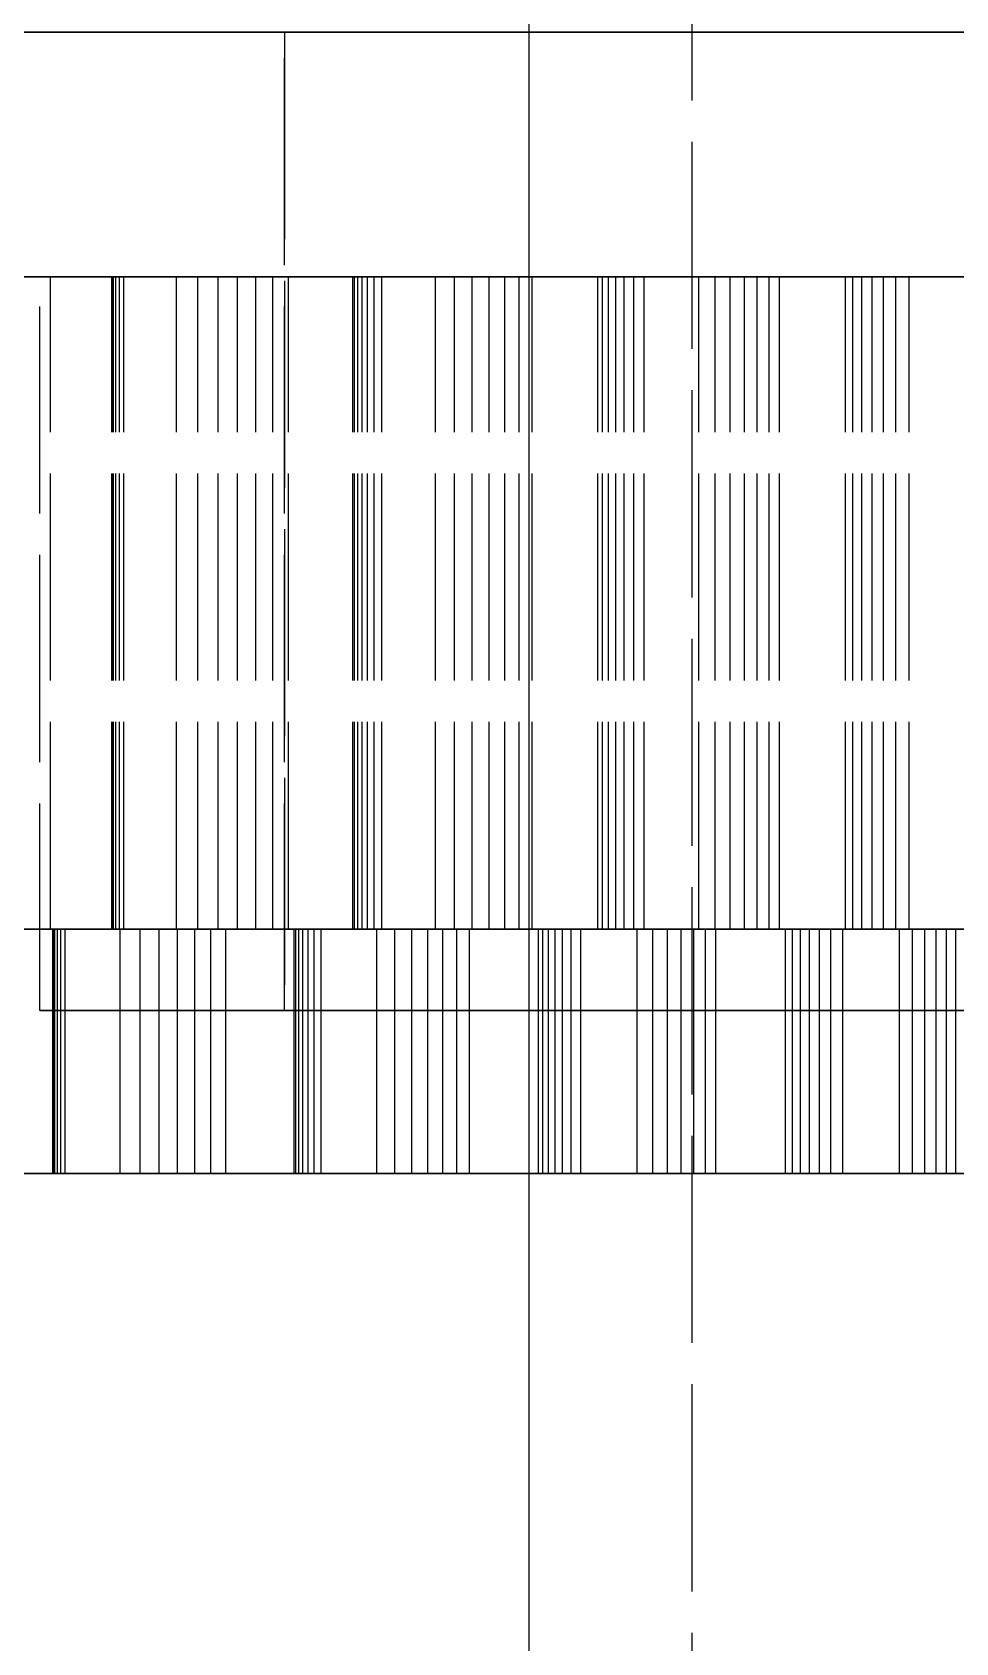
# Model space of a CAD drawing. Header units: millimetres. Extents: x -13 to 234, y -140 to 87.
# Drawn here: x 19.7 to 25.37, y 64.63 to 74.51 of the extents above; entities that cross this region are included whole.
import ezdxf

# ---------------------------------------------------------------- set-up
doc = ezdxf.new("R2010")
doc.units = ezdxf.units.MM
doc.linetypes.add('DASHED', pattern=[1.524, 1.27, -0.254])
doc.layers.add('HIDDEN', color=8, linetype='DASHED')
doc.layers.add('VISIBLE', color=7, linetype='CONTINUOUS')

msp = doc.modelspace()

# ---------------------------------------------------------------- linework, layer by layer
at = {"layer": 'HIDDEN'}
for points in [[(23.75, 23.8), (23.75, 80.51)], [(19.48214, 74.51), (20.08929, 74.51), (20.69643, 74.51), (21.30357, 74.51), (21.91071, 74.51), (22.51786, 74.51), (23.125, 74.51), (23.73214, 74.51), (24.33929, 74.51), (24.94643, 74.51), (25.55357, 74.51), (26.16071, 74.51), (26.76786, 74.51), (27.375, 74.51), (27.98214, 74.51), (28.58929, 74.51), (29.19643, 74.51), (29.80357, 74.51), (30.41071, 74.51), (31.01786, 74.51)], [(25.44048, 74.51), (25.31349, 74.51), (25.18651, 74.51), (25.05952, 74.51), (24.93254, 74.51), (24.80556, 74.51), (24.67857, 74.51), (24.55159, 74.51), (24.4246, 74.51), (24.29762, 74.51), (24.17063, 74.51), (24.04365, 74.51), (23.91667, 74.51), (23.78968, 74.51), (23.6627, 74.51), (23.53571, 74.51), (23.40873, 74.51), (23.28175, 74.51), (23.15476, 74.51), (23.02778, 74.51), (22.90079, 74.51), (22.77381, 74.51), (22.64683, 74.51), (22.51984, 74.51), (22.39286, 74.51), (22.26587, 74.51), (22.13889, 74.51), (22.0119, 74.51), (21.88492, 74.51), (21.75794, 74.51), (21.63095, 74.51), (21.50397, 74.51), (21.37698, 74.51), (21.25, 74.51)], [(21.25, 74.51), (21.37698, 74.51), (21.50397, 74.51), (21.63095, 74.51), (21.75794, 74.51), (21.88492, 74.51), (22.0119, 74.51), (22.13889, 74.51), (22.26587, 74.51), (22.39286, 74.51), (22.51984, 74.51), (22.64683, 74.51), (22.77381, 74.51), (22.90079, 74.51), (23.02778, 74.51), (23.15476, 74.51), (23.28175, 74.51), (23.40873, 74.51), (23.53571, 74.51), (23.6627, 74.51), (23.78968, 74.51), (23.91667, 74.51), (24.04365, 74.51), (24.17063, 74.51), (24.29762, 74.51), (24.4246, 74.51), (24.55159, 74.51), (24.67857, 74.51), (24.80556, 74.51), (24.93254, 74.51), (25.05952, 74.51), (25.18651, 74.51), (25.31349, 74.51), (25.44048, 74.51)], [(25.44048, 74.51), (25.31349, 74.51), (25.18651, 74.51), (25.05952, 74.51), (24.93254, 74.51), (24.80556, 74.51), (24.67857, 74.51), (24.55159, 74.51), (24.4246, 74.51), (24.29762, 74.51), (24.17063, 74.51), (24.04365, 74.51), (23.91667, 74.51), (23.78968, 74.51), (23.6627, 74.51), (23.53571, 74.51), (23.40873, 74.51), (23.28175, 74.51), (23.15476, 74.51), (23.02778, 74.51), (22.90079, 74.51), (22.77381, 74.51), (22.64683, 74.51), (22.51984, 74.51), (22.39286, 74.51), (22.26587, 74.51), (22.13889, 74.51), (22.0119, 74.51), (21.88492, 74.51), (21.75794, 74.51), (21.63095, 74.51), (21.50397, 74.51), (21.37698, 74.51), (21.25, 74.51)], [(21.25, 74.51), (21.37698, 74.51), (21.50397, 74.51), (21.63095, 74.51), (21.75794, 74.51), (21.88492, 74.51), (22.0119, 74.51), (22.13889, 74.51), (22.26587, 74.51), (22.39286, 74.51), (22.51984, 74.51), (22.64683, 74.51), (22.77381, 74.51), (22.90079, 74.51), (23.02778, 74.51), (23.15476, 74.51), (23.28175, 74.51), (23.40873, 74.51), (23.53571, 74.51), (23.6627, 74.51), (23.78968, 74.51), (23.91667, 74.51), (24.04365, 74.51), (24.17063, 74.51), (24.29762, 74.51), (24.4246, 74.51), (24.55159, 74.51), (24.67857, 74.51), (24.80556, 74.51), (24.93254, 74.51), (25.05952, 74.51), (25.18651, 74.51), (25.31349, 74.51), (25.44048, 74.51)], [(21.25, 74.51), (21.25, 68.51)], [(21.25, 68.51), (21.25, 74.51)], [(25.36905, 74.51), (25.28968, 74.51), (25.21032, 74.51), (25.13095, 74.51), (25.05159, 74.51), (24.97222, 74.51), (24.89286, 74.51), (24.81349, 74.51), (24.73413, 74.51), (24.65476, 74.51), (24.5754, 74.51), (24.49603, 74.51), (24.41667, 74.51), (24.3373, 74.51), (24.25794, 74.51), (24.17857, 74.51), (24.09921, 74.51), (24.01984, 74.51), (23.94048, 74.51), (23.86111, 74.51), (23.78175, 74.51), (23.70238, 74.51), (23.62302, 74.51), (23.54365, 74.51), (23.46429, 74.51), (23.38492, 74.51), (23.30556, 74.51), (23.22619, 74.51), (23.14683, 74.51), (23.06746, 74.51), (22.9881, 74.51), (22.90873, 74.51), (22.82937, 74.51), (22.75, 74.51)], [(22.75, 74.51), (22.82937, 74.51), (22.90873, 74.51), (22.9881, 74.51), (23.06746, 74.51), (23.14683, 74.51), (23.22619, 74.51), (23.30556, 74.51), (23.38492, 74.51), (23.46429, 74.51), (23.54365, 74.51), (23.62302, 74.51), (23.70238, 74.51), (23.78175, 74.51), (23.86111, 74.51), (23.94048, 74.51), (24.01984, 74.51), (24.09921, 74.51), (24.17857, 74.51), (24.25794, 74.51), (24.3373, 74.51), (24.41667, 74.51), (24.49603, 74.51), (24.5754, 74.51), (24.65476, 74.51), (24.73413, 74.51), (24.81349, 74.51), (24.89286, 74.51), (24.97222, 74.51), (25.05159, 74.51), (25.13095, 74.51), (25.21032, 74.51), (25.28968, 74.51), (25.36905, 74.51)], [(22.75, 67.51), (22.75, 74.51)], [(22.75, 68.51), (22.75, 74.51)], [(19.48214, 73.01), (20.08929, 73.01), (20.69643, 73.01), (21.30357, 73.01), (21.91071, 73.01), (22.51786, 73.01), (23.125, 73.01), (23.73214, 73.01), (24.33929, 73.01), (24.94643, 73.01), (25.55357, 73.01), (26.16071, 73.01), (26.76786, 73.01), (27.375, 73.01), (27.98214, 73.01), (28.58929, 73.01), (29.19643, 73.01), (29.80357, 73.01), (30.41071, 73.01), (31.01786, 73.01)], [(19.48214, 73.01), (20.08929, 73.01), (20.69643, 73.01), (21.30357, 73.01), (21.91071, 73.01), (22.51786, 73.01), (23.125, 73.01), (23.73214, 73.01), (24.33929, 73.01), (24.94643, 73.01), (25.55357, 73.01), (26.16071, 73.01), (26.76786, 73.01), (27.375, 73.01), (27.98214, 73.01), (28.58929, 73.01), (29.19643, 73.01), (29.80357, 73.01), (30.41071, 73.01), (31.01786, 73.01)], [(19.81497, 73.01), (19.70325, 73.01)], [(19.70325, 73.01), (19.81497, 73.01)], [(25.5119, 73.01), (25.3373, 73.01), (25.1627, 73.01), (24.9881, 73.01), (24.81349, 73.01), (24.63889, 73.01), (24.46429, 73.01), (24.28968, 73.01), (24.11508, 73.01), (23.94048, 73.01), (23.76587, 73.01), (23.59127, 73.01), (23.41667, 73.01), (23.24206, 73.01), (23.06746, 73.01), (22.89286, 73.01), (22.71825, 73.01), (22.54365, 73.01), (22.36905, 73.01), (22.19444, 73.01), (22.01984, 73.01), (21.84524, 73.01), (21.67063, 73.01), (21.49603, 73.01), (21.32143, 73.01), (21.14683, 73.01), (20.97222, 73.01), (20.79762, 73.01), (20.62302, 73.01), (20.44841, 73.01), (20.27381, 73.01), (20.09921, 73.01), (19.9246, 73.01), (19.75, 73.01)], [(19.75, 73.01), (19.9246, 73.01), (20.09921, 73.01), (20.27381, 73.01), (20.44841, 73.01), (20.62302, 73.01), (20.79762, 73.01), (20.97222, 73.01), (21.14683, 73.01), (21.32143, 73.01), (21.49603, 73.01), (21.67063, 73.01), (21.84524, 73.01), (22.01984, 73.01), (22.19444, 73.01), (22.36905, 73.01), (22.54365, 73.01), (22.71825, 73.01), (22.89286, 73.01), (23.06746, 73.01), (23.24206, 73.01), (23.41667, 73.01), (23.59127, 73.01), (23.76587, 73.01), (23.94048, 73.01), (24.11508, 73.01), (24.28968, 73.01), (24.46429, 73.01), (24.63889, 73.01), (24.81349, 73.01), (24.9881, 73.01), (25.1627, 73.01), (25.3373, 73.01), (25.5119, 73.01)], [(19.75, 68.51), (19.75, 73.01)], [(20.1987, 73.01), (19.81497, 73.01)], [(19.81497, 73.01), (20.1987, 73.01)], [(19.81497, 69.01), (19.81497, 73.01)], [(19.81497, 69.01), (19.81497, 73.01)], [(20.1927, 73.01), (20.19173, 73.01)], [(20.19173, 73.01), (20.1987, 73.01)], [(20.1987, 73.01), (20.19173, 73.01)], [(20.19173, 73.01), (20.1927, 73.01)], [(20.19173, 69.01), (20.19173, 73.01)], [(20.19173, 69.01), (20.19173, 73.01)], [(20.20095, 73.01), (20.1927, 73.01)], [(20.1927, 73.01), (20.20095, 73.01)], [(20.1927, 69.01), (20.1927, 73.01)], [(20.1927, 69.01), (20.1927, 73.01)], [(20.1987, 69.01), (20.1987, 73.01)], [(20.1987, 69.01), (20.1987, 73.01)], [(20.21602, 73.01), (20.20095, 73.01)], [(20.20095, 73.01), (20.21602, 73.01)], [(20.20095, 69.01), (20.20095, 73.01)], [(20.20095, 69.01), (20.20095, 73.01)], [(20.23756, 73.01), (20.21602, 73.01)], [(20.21602, 73.01), (20.23756, 73.01)], [(20.21602, 69.01), (20.21602, 73.01)], [(20.21602, 69.01), (20.21602, 73.01)], [(20.26533, 73.01), (20.23756, 73.01)], [(20.23756, 73.01), (20.26533, 73.01)], [(20.23756, 69.01), (20.23756, 73.01)], [(20.23756, 69.01), (20.23756, 73.01)], [(20.58849, 73.01), (20.26533, 73.01)], [(20.26533, 73.01), (20.58849, 73.01)], [(20.26533, 69.01), (20.26533, 73.01)], [(20.26533, 69.01), (20.26533, 73.01)], [(20.71942, 73.01), (20.58849, 73.01)], [(20.58849, 73.01), (20.71942, 73.01)], [(20.58849, 69.01), (20.58849, 73.01)], [(20.58849, 69.01), (20.58849, 73.01)], [(20.8443, 73.01), (20.71942, 73.01)], [(20.71942, 73.01), (20.8443, 73.01)], [(20.71942, 69.01), (20.71942, 73.01)], [(20.71942, 69.01), (20.71942, 73.01)], [(20.96282, 73.01), (20.8443, 73.01)], [(20.8443, 73.01), (20.96282, 73.01)], [(20.8443, 69.01), (20.8443, 73.01)], [(20.8443, 69.01), (20.8443, 73.01)], [(21.07459, 73.01), (20.96282, 73.01)], [(20.96282, 73.01), (21.07459, 73.01)], [(20.96282, 69.01), (20.96282, 73.01)], [(20.96282, 69.01), (20.96282, 73.01)], [(21.17909, 73.01), (21.07459, 73.01)], [(21.07459, 73.01), (21.17909, 73.01)], [(21.07459, 69.01), (21.07459, 73.01)], [(21.07459, 69.01), (21.07459, 73.01)], [(21.27562, 73.01), (21.17909, 73.01)], [(21.17909, 73.01), (21.27562, 73.01)], [(21.17909, 69.01), (21.17909, 73.01)], [(21.17909, 69.01), (21.17909, 73.01)], [(21.66958, 73.01), (21.27562, 73.01)], [(21.27562, 73.01), (21.66958, 73.01)], [(21.27562, 69.01), (21.27562, 73.01)], [(21.27562, 69.01), (21.27562, 73.01)], [(21.68059, 73.01), (21.66958, 73.01)], [(21.66958, 73.01), (21.68059, 73.01)], [(21.66958, 69.01), (21.66958, 73.01)], [(21.66958, 69.01), (21.66958, 73.01)], [(21.69973, 73.01), (21.68059, 73.01)], [(21.68059, 73.01), (21.69973, 73.01)], [(21.68059, 69.01), (21.68059, 73.01)], [(21.68059, 69.01), (21.68059, 73.01)], [(21.72631, 73.01), (21.69973, 73.01)], [(21.69973, 73.01), (21.72631, 73.01)], [(21.69973, 69.01), (21.69973, 73.01)], [(21.69973, 69.01), (21.69973, 73.01)], [(21.75984, 73.01), (21.72631, 73.01)], [(21.72631, 73.01), (21.75984, 73.01)], [(21.72631, 69.01), (21.72631, 73.01)], [(21.72631, 69.01), (21.72631, 73.01)], [(21.79997, 73.01), (21.75984, 73.01)], [(21.75984, 73.01), (21.79997, 73.01)], [(21.75984, 69.01), (21.75984, 73.01)], [(21.75984, 69.01), (21.75984, 73.01)], [(21.84643, 73.01), (21.79997, 73.01)], [(21.79997, 73.01), (21.84643, 73.01)], [(21.79997, 69.01), (21.79997, 73.01)], [(21.79997, 69.01), (21.79997, 73.01)], [(22.17669, 73.01), (21.84643, 73.01)], [(21.84643, 73.01), (22.17669, 73.01)], [(21.84643, 69.01), (21.84643, 73.01)], [(21.84643, 69.01), (21.84643, 73.01)], [(22.29243, 73.01), (22.17669, 73.01)], [(22.17669, 73.01), (22.29243, 73.01)], [(22.17669, 69.01), (22.17669, 73.01)], [(22.17669, 69.01), (22.17669, 73.01)], [(22.40194, 73.01), (22.29243, 73.01)], [(22.29243, 73.01), (22.40194, 73.01)], [(22.29243, 69.01), (22.29243, 73.01)], [(22.29243, 69.01), (22.29243, 73.01)], [(22.50493, 73.01), (22.40194, 73.01)], [(22.40194, 73.01), (22.50493, 73.01)], [(22.40194, 69.01), (22.40194, 73.01)], [(22.40194, 69.01), (22.40194, 73.01)], [(22.60101, 73.01), (22.50493, 73.01)], [(22.50493, 73.01), (22.60101, 73.01)], [(22.50493, 69.01), (22.50493, 73.01)], [(22.50493, 69.01), (22.50493, 73.01)], [(22.68967, 73.01), (22.60101, 73.01)], [(22.60101, 73.01), (22.68967, 73.01)], [(22.60101, 69.01), (22.60101, 73.01)], [(22.60101, 69.01), (22.60101, 73.01)], [(22.77018, 73.01), (22.68967, 73.01)], [(22.68967, 73.01), (22.77018, 73.01)], [(22.68967, 69.01), (22.68967, 73.01)], [(22.68967, 69.01), (22.68967, 73.01)], [(23.17101, 73.01), (22.77018, 73.01)], [(22.77018, 73.01), (23.17101, 73.01)], [(22.77018, 69.01), (22.77018, 73.01)], [(22.77018, 69.01), (22.77018, 73.01)], [(23.19991, 73.01), (23.17101, 73.01)], [(23.17101, 73.01), (23.19991, 73.01)], [(23.17101, 69.01), (23.17101, 73.01)], [(23.17101, 69.01), (23.17101, 73.01)], [(23.23706, 73.01), (23.19991, 73.01)], [(23.19991, 73.01), (23.23706, 73.01)], [(23.19991, 69.01), (23.19991, 73.01)], [(23.19991, 69.01), (23.19991, 73.01)], [(23.28173, 73.01), (23.23706, 73.01)], [(23.23706, 73.01), (23.28173, 73.01)], [(23.23706, 69.01), (23.23706, 73.01)], [(23.23706, 69.01), (23.23706, 73.01)], [(23.33344, 73.01), (23.28173, 73.01)], [(23.28173, 73.01), (23.33344, 73.01)], [(23.28173, 69.01), (23.28173, 73.01)], [(23.28173, 69.01), (23.28173, 73.01)], [(23.39181, 73.01), (23.33344, 73.01)], [(23.33344, 73.01), (23.39181, 73.01)], [(23.33344, 69.01), (23.33344, 73.01)], [(23.33344, 69.01), (23.33344, 73.01)], [(23.45657, 73.01), (23.39181, 73.01)], [(23.39181, 73.01), (23.45657, 73.01)], [(23.39181, 69.01), (23.39181, 73.01)], [(23.39181, 69.01), (23.39181, 73.01)], [(23.79112, 73.01), (23.45657, 73.01)], [(23.45657, 73.01), (23.79112, 73.01)], [(23.45657, 69.01), (23.45657, 73.01)], [(23.45657, 69.01), (23.45657, 73.01)], [(23.89066, 73.01), (23.79112, 73.01)], [(23.79112, 73.01), (23.89066, 73.01)], [(23.79112, 69.01), (23.79112, 73.01)], [(23.79112, 69.01), (23.79112, 73.01)], [(23.98387, 73.01), (23.89066, 73.01)], [(23.89066, 73.01), (23.98387, 73.01)], [(23.89066, 69.01), (23.89066, 73.01)], [(23.89066, 69.01), (23.89066, 73.01)], [(24.07046, 73.01), (23.98387, 73.01)], [(23.98387, 73.01), (24.07046, 73.01)], [(23.98387, 69.01), (23.98387, 73.01)], [(23.98387, 69.01), (23.98387, 73.01)], [(24.15004, 73.01), (24.07046, 73.01)], [(24.07046, 73.01), (24.15004, 73.01)], [(24.07046, 69.01), (24.07046, 73.01)], [(24.07046, 69.01), (24.07046, 73.01)], [(24.22209, 73.01), (24.15004, 73.01)], [(24.15004, 73.01), (24.22209, 73.01)], [(24.15004, 69.01), (24.15004, 73.01)], [(24.15004, 69.01), (24.15004, 73.01)], [(24.28589, 73.01), (24.22209, 73.01)], [(24.22209, 73.01), (24.28589, 73.01)], [(24.22209, 69.01), (24.22209, 73.01)], [(24.22209, 69.01), (24.22209, 73.01)], [(24.69017, 73.01), (24.28589, 73.01)], [(24.28589, 73.01), (24.69017, 73.01)], [(24.28589, 69.01), (24.28589, 73.01)], [(24.28589, 69.01), (24.28589, 73.01)], [(24.73672, 73.01), (24.69017, 73.01)], [(24.69017, 73.01), (24.73672, 73.01)], [(24.69017, 69.01), (24.69017, 73.01)], [(24.69017, 69.01), (24.69017, 73.01)], [(24.79155, 73.01), (24.73672, 73.01)], [(24.73672, 73.01), (24.79155, 73.01)], [(24.73672, 69.01), (24.73672, 73.01)], [(24.73672, 69.01), (24.73672, 73.01)], [(24.85395, 73.01), (24.79155, 73.01)], [(24.79155, 73.01), (24.85395, 73.01)], [(24.79155, 69.01), (24.79155, 73.01)], [(24.79155, 69.01), (24.79155, 73.01)], [(24.92339, 73.01), (24.85395, 73.01)], [(24.85395, 73.01), (24.92339, 73.01)], [(24.85395, 69.01), (24.85395, 73.01)], [(24.85395, 69.01), (24.85395, 73.01)], [(24.99951, 73.01), (24.92339, 73.01)], [(24.92339, 73.01), (24.99951, 73.01)], [(24.92339, 69.01), (24.92339, 73.01)], [(24.92339, 69.01), (24.92339, 73.01)], [(25.08201, 73.01), (24.99951, 73.01)], [(24.99951, 73.01), (25.08201, 73.01)], [(24.99951, 69.01), (24.99951, 73.01)], [(24.99951, 69.01), (24.99951, 73.01)], [(25.41799, 73.01), (25.08201, 73.01)], [(25.08201, 73.01), (25.41799, 73.01)], [(25.08201, 69.01), (25.08201, 73.01)], [(25.08201, 69.01), (25.08201, 73.01)], [(31.125, 69.01), (30.56548, 69.01), (30.00595, 69.01), (29.44643, 69.01), (28.8869, 69.01), (28.32738, 69.01), (27.76786, 69.01), (27.20833, 69.01), (26.64881, 69.01), (26.08929, 69.01), (25.52976, 69.01), (24.97024, 69.01), (24.41071, 69.01), (23.85119, 69.01), (23.29167, 69.01), (22.73214, 69.01), (22.17262, 69.01), (21.6131, 69.01), (21.05357, 69.01), (20.49405, 69.01), (19.93452, 69.01), (19.375, 69.01)], [(19.375, 69.01), (19.93452, 69.01), (20.49405, 69.01), (21.05357, 69.01), (21.6131, 69.01), (22.17262, 69.01), (22.73214, 69.01), (23.29167, 69.01), (23.85119, 69.01), (24.41071, 69.01), (24.97024, 69.01), (25.52976, 69.01), (26.08929, 69.01), (26.64881, 69.01), (27.20833, 69.01), (27.76786, 69.01), (28.32738, 69.01), (28.8869, 69.01), (29.44643, 69.01), (30.00595, 69.01), (30.56548, 69.01), (31.125, 69.01)], [(19.42573, 69.01), (19.8352, 69.01)], [(19.8352, 69.01), (19.42573, 69.01)], [(19.48214, 69.01), (20.08929, 69.01), (20.69643, 69.01), (21.30357, 69.01), (21.91071, 69.01), (22.51786, 69.01), (23.125, 69.01), (23.73214, 69.01), (24.33929, 69.01), (24.94643, 69.01), (25.55357, 69.01), (26.16071, 69.01), (26.76786, 69.01), (27.375, 69.01), (27.98214, 69.01), (28.58929, 69.01), (29.19643, 69.01), (29.80357, 69.01), (30.41071, 69.01), (31.01786, 69.01)], [(19.81497, 69.01), (19.70325, 69.01)], [(19.70325, 69.01), (19.81497, 69.01)], [(20.1987, 69.01), (19.81497, 69.01)], [(19.81497, 69.01), (20.1987, 69.01)], [(20.89145, 69.01), (20.87462, 69.01), (20.85778, 69.01), (20.84094, 69.01), (20.8241, 69.01), (20.80727, 69.01), (20.79043, 69.01), (20.77359, 69.01), (20.75675, 69.01), (20.73992, 69.01), (20.72308, 69.01), (20.70624, 69.01), (20.68941, 69.01), (20.67257, 69.01), (20.65573, 69.01), (20.63889, 69.01), (20.62206, 69.01), (20.60522, 69.01), (20.58838, 69.01), (20.57154, 69.01), (20.55471, 69.01), (20.53787, 69.01), (20.52103, 69.01), (20.50419, 69.01), (20.48736, 69.01), (20.47052, 69.01), (20.45368, 69.01), (20.43684, 69.01), (20.42001, 69.01), (20.40317, 69.01), (20.38633, 69.01), (20.3695, 69.01), (20.35266, 69.01), (20.33582, 69.01), (20.31898, 69.01), (20.30215, 69.01), (20.28531, 69.01), (20.26847, 69.01), (20.25163, 69.01), (20.2348, 69.01), (20.21796, 69.01), (20.20112, 69.01), (20.18428, 69.01), (20.16745, 69.01), (20.15061, 69.01), (20.13377, 69.01), (20.11693, 69.01), (20.1001, 69.01), (20.08326, 69.01), (20.06642, 69.01), (20.04959, 69.01), (20.03275, 69.01), (20.01591, 69.01), (19.99907, 69.01), (19.98224, 69.01), (19.9654, 69.01), (19.94856, 69.01), (19.93172, 69.01), (19.91489, 69.01), (19.89805, 69.01), (19.88121, 69.01), (19.86437, 69.01), (19.84754, 69.01), (19.8307, 69.01)], [(19.8307, 69.01), (19.83334, 69.01)], [(19.8352, 69.01), (19.8307, 69.01)], [(19.8307, 69.01), (19.8352, 69.01)], [(19.8307, 67.51), (19.8307, 69.01)], [(19.83334, 69.01), (19.84254, 69.01)], [(19.83334, 67.51), (19.83334, 69.01)], [(19.8352, 67.51), (19.8352, 69.01)], [(19.8352, 67.51), (19.8352, 69.01)], [(19.84254, 69.01), (19.85787, 69.01)], [(19.84254, 67.51), (19.84254, 69.01)], [(19.85787, 69.01), (19.87902, 69.01)], [(19.85787, 67.51), (19.85787, 69.01)], [(19.87902, 69.01), (19.90576, 69.01)], [(19.87902, 67.51), (19.87902, 69.01)], [(19.90576, 69.01), (20.24215, 69.01)], [(19.90576, 67.51), (19.90576, 69.01)], [(20.1927, 69.01), (20.19173, 69.01)], [(20.19173, 69.01), (20.1987, 69.01)], [(20.1987, 69.01), (20.19173, 69.01)], [(20.19173, 69.01), (20.1927, 69.01)], [(20.20095, 69.01), (20.1927, 69.01)], [(20.1927, 69.01), (20.20095, 69.01)], [(20.21602, 69.01), (20.20095, 69.01)], [(20.20095, 69.01), (20.21602, 69.01)], [(20.23756, 69.01), (20.21602, 69.01)], [(20.21602, 69.01), (20.23756, 69.01)], [(20.26533, 69.01), (20.23756, 69.01)], [(20.23756, 69.01), (20.26533, 69.01)], [(20.24215, 69.01), (20.36516, 69.01)], [(20.24215, 67.51), (20.24215, 69.01)], [(20.58849, 69.01), (20.26533, 69.01)], [(20.26533, 69.01), (20.58849, 69.01)], [(20.36516, 69.01), (20.48271, 69.01)], [(20.36516, 67.51), (20.36516, 69.01)], [(20.48271, 69.01), (20.59452, 69.01)], [(20.48271, 67.51), (20.48271, 69.01)], [(20.71942, 69.01), (20.58849, 69.01)], [(20.58849, 69.01), (20.71942, 69.01)], [(20.59452, 69.01), (20.70025, 69.01)], [(20.59452, 67.51), (20.59452, 69.01)], [(20.70025, 69.01), (20.79943, 69.01)], [(20.70025, 67.51), (20.70025, 69.01)], [(20.8443, 69.01), (20.71942, 69.01)], [(20.71942, 69.01), (20.8443, 69.01)], [(20.79943, 69.01), (20.89145, 69.01)], [(20.79943, 67.51), (20.79943, 69.01)], [(20.96282, 69.01), (20.8443, 69.01)], [(20.8443, 69.01), (20.96282, 69.01)], [(20.89145, 69.01), (21.30963, 69.01)], [(21.30963, 69.01), (20.89145, 69.01)], [(20.89145, 67.51), (20.89145, 69.01)], [(21.07459, 69.01), (20.96282, 69.01)], [(20.96282, 69.01), (21.07459, 69.01)], [(21.17909, 69.01), (21.07459, 69.01)], [(21.07459, 69.01), (21.17909, 69.01)], [(21.27562, 69.01), (21.17909, 69.01)], [(21.17909, 69.01), (21.27562, 69.01)], [(21.66958, 69.01), (21.27562, 69.01)], [(21.27562, 69.01), (21.66958, 69.01)], [(22.38473, 69.01), (22.36767, 69.01), (22.3506, 69.01), (22.33354, 69.01), (22.31647, 69.01), (22.29941, 69.01), (22.28234, 69.01), (22.26528, 69.01), (22.24821, 69.01), (22.23114, 69.01), (22.21408, 69.01), (22.19701, 69.01), (22.17995, 69.01), (22.16288, 69.01), (22.14582, 69.01), (22.12875, 69.01), (22.11169, 69.01), (22.09462, 69.01), (22.07756, 69.01), (22.06049, 69.01), (22.04343, 69.01), (22.02636, 69.01), (22.0093, 69.01), (21.99223, 69.01), (21.97517, 69.01), (21.9581, 69.01), (21.94104, 69.01), (21.92397, 69.01), (21.90691, 69.01), (21.88984, 69.01), (21.87278, 69.01), (21.85571, 69.01), (21.83865, 69.01), (21.82158, 69.01), (21.80452, 69.01), (21.78745, 69.01), (21.77039, 69.01), (21.75332, 69.01), (21.73626, 69.01), (21.71919, 69.01), (21.70213, 69.01), (21.68506, 69.01), (21.668, 69.01), (21.65093, 69.01), (21.63386, 69.01), (21.6168, 69.01), (21.59973, 69.01), (21.58267, 69.01), (21.5656, 69.01), (21.54854, 69.01), (21.53147, 69.01), (21.51441, 69.01), (21.49734, 69.01), (21.48028, 69.01), (21.46321, 69.01), (21.44615, 69.01), (21.42908, 69.01), (21.41202, 69.01), (21.39495, 69.01), (21.37789, 69.01), (21.36082, 69.01), (21.34376, 69.01), (21.32669, 69.01), (21.30963, 69.01)], [(21.30963, 69.01), (21.32056, 69.01)], [(21.30963, 67.51), (21.30963, 69.01)], [(21.32056, 69.01), (21.33877, 69.01)], [(21.32056, 67.51), (21.32056, 69.01)], [(21.33877, 69.01), (21.36365, 69.01)], [(21.33877, 67.51), (21.33877, 69.01)], [(21.36365, 69.01), (21.39476, 69.01)], [(21.36365, 67.51), (21.36365, 69.01)], [(21.39476, 69.01), (21.43179, 69.01)], [(21.39476, 67.51), (21.39476, 69.01)], [(21.43179, 69.01), (21.47448, 69.01)], [(21.43179, 67.51), (21.43179, 69.01)], [(21.47448, 69.01), (21.81687, 69.01)], [(21.47448, 67.51), (21.47448, 69.01)], [(21.68059, 69.01), (21.66958, 69.01)], [(21.66958, 69.01), (21.68059, 69.01)], [(21.69973, 69.01), (21.68059, 69.01)], [(21.68059, 69.01), (21.69973, 69.01)], [(21.72631, 69.01), (21.69973, 69.01)], [(21.69973, 69.01), (21.72631, 69.01)], [(21.75984, 69.01), (21.72631, 69.01)], [(21.72631, 69.01), (21.75984, 69.01)], [(21.79997, 69.01), (21.75984, 69.01)], [(21.75984, 69.01), (21.79997, 69.01)], [(21.84643, 69.01), (21.79997, 69.01)], [(21.79997, 69.01), (21.84643, 69.01)], [(21.81687, 69.01), (21.9266, 69.01)], [(21.81687, 67.51), (21.81687, 69.01)], [(22.17669, 69.01), (21.84643, 69.01)], [(21.84643, 69.01), (22.17669, 69.01)], [(21.9266, 69.01), (22.03076, 69.01)], [(21.9266, 67.51), (21.9266, 69.01)], [(22.03076, 69.01), (22.12905, 69.01)], [(22.03076, 67.51), (22.03076, 69.01)], [(22.12905, 69.01), (22.22115, 69.01)], [(22.12905, 67.51), (22.12905, 69.01)], [(22.29243, 69.01), (22.17669, 69.01)], [(22.17669, 69.01), (22.29243, 69.01)], [(22.22115, 69.01), (22.30658, 69.01)], [(22.22115, 67.51), (22.22115, 69.01)], [(22.40194, 69.01), (22.29243, 69.01)], [(22.29243, 69.01), (22.40194, 69.01)], [(22.30658, 69.01), (22.38473, 69.01)], [(22.30658, 67.51), (22.30658, 69.01)], [(22.38473, 69.01), (22.80897, 69.01)], [(22.80897, 69.01), (22.38473, 69.01)], [(22.38473, 67.51), (22.38473, 69.01)], [(22.50493, 69.01), (22.40194, 69.01)], [(22.40194, 69.01), (22.50493, 69.01)], [(22.60101, 69.01), (22.50493, 69.01)], [(22.50493, 69.01), (22.60101, 69.01)], [(22.68967, 69.01), (22.60101, 69.01)], [(22.60101, 69.01), (22.68967, 69.01)], [(22.77018, 69.01), (22.68967, 69.01)], [(22.68967, 69.01), (22.77018, 69.01)], [(23.17101, 69.01), (22.77018, 69.01)], [(22.77018, 69.01), (23.17101, 69.01)], [(23.89612, 69.01), (23.87887, 69.01), (23.86161, 69.01), (23.84435, 69.01), (23.8271, 69.01), (23.80984, 69.01), (23.79259, 69.01), (23.77533, 69.01), (23.75807, 69.01), (23.74082, 69.01), (23.72356, 69.01), (23.7063, 69.01), (23.68905, 69.01), (23.67179, 69.01), (23.65453, 69.01), (23.63728, 69.01), (23.62002, 69.01), (23.60276, 69.01), (23.58551, 69.01), (23.56825, 69.01), (23.55099, 69.01), (23.53374, 69.01), (23.51648, 69.01), (23.49923, 69.01), (23.48197, 69.01), (23.46471, 69.01), (23.44746, 69.01), (23.4302, 69.01), (23.41294, 69.01), (23.39569, 69.01), (23.37843, 69.01), (23.36117, 69.01), (23.34392, 69.01), (23.32666, 69.01), (23.3094, 69.01), (23.29215, 69.01), (23.27489, 69.01), (23.25764, 69.01), (23.24038, 69.01), (23.22312, 69.01), (23.20587, 69.01), (23.18861, 69.01), (23.17135, 69.01), (23.1541, 69.01), (23.13684, 69.01), (23.11958, 69.01), (23.10233, 69.01), (23.08507, 69.01), (23.06781, 69.01), (23.05056, 69.01), (23.0333, 69.01), (23.01604, 69.01), (22.99879, 69.01), (22.98153, 69.01), (22.96428, 69.01), (22.94702, 69.01), (22.92976, 69.01), (22.91251, 69.01), (22.89525, 69.01), (22.87799, 69.01), (22.86074, 69.01), (22.84348, 69.01), (22.82622, 69.01), (22.80897, 69.01)], [(22.80897, 69.01), (22.83527, 69.01)], [(22.80897, 67.51), (22.80897, 69.01)], [(22.83527, 69.01), (22.86893, 69.01)], [(22.83527, 67.51), (22.83527, 69.01)], [(22.86893, 69.01), (22.90933, 69.01)], [(22.86893, 67.51), (22.86893, 69.01)], [(22.90933, 69.01), (22.95603, 69.01)], [(22.90933, 67.51), (22.90933, 69.01)], [(22.95603, 69.01), (23.0087, 69.01)], [(22.95603, 67.51), (22.95603, 69.01)], [(23.0087, 69.01), (23.06707, 69.01)], [(23.0087, 67.51), (23.0087, 69.01)], [(23.06707, 69.01), (23.4133, 69.01)], [(23.06707, 67.51), (23.06707, 69.01)], [(23.19991, 69.01), (23.17101, 69.01)], [(23.17101, 69.01), (23.19991, 69.01)], [(23.23706, 69.01), (23.19991, 69.01)], [(23.19991, 69.01), (23.23706, 69.01)], [(23.28173, 69.01), (23.23706, 69.01)], [(23.23706, 69.01), (23.28173, 69.01)], [(23.33344, 69.01), (23.28173, 69.01)], [(23.28173, 69.01), (23.33344, 69.01)], [(23.39181, 69.01), (23.33344, 69.01)], [(23.33344, 69.01), (23.39181, 69.01)], [(23.45657, 69.01), (23.39181, 69.01)], [(23.39181, 69.01), (23.45657, 69.01)], [(23.4133, 69.01), (23.50906, 69.01)], [(23.4133, 67.51), (23.4133, 69.01)], [(23.79112, 69.01), (23.45657, 69.01)], [(23.45657, 69.01), (23.79112, 69.01)], [(23.50906, 69.01), (23.59915, 69.01)], [(23.50906, 67.51), (23.50906, 69.01)], [(23.59915, 69.01), (23.68331, 69.01)], [(23.59915, 67.51), (23.59915, 69.01)], [(23.68331, 69.01), (23.7612, 69.01)], [(23.68331, 67.51), (23.68331, 69.01)], [(23.7612, 69.01), (23.83234, 69.01)], [(23.7612, 67.51), (23.7612, 69.01)], [(23.89066, 69.01), (23.79112, 69.01)], [(23.79112, 69.01), (23.89066, 69.01)], [(23.83234, 69.01), (23.89612, 69.01)], [(23.83234, 67.51), (23.83234, 69.01)], [(23.98387, 69.01), (23.89066, 69.01)], [(23.89066, 69.01), (23.98387, 69.01)], [(23.89612, 69.01), (24.32374, 69.01)], [(24.32374, 69.01), (23.89612, 69.01)], [(23.89612, 67.51), (23.89612, 69.01)], [(24.07046, 69.01), (23.98387, 69.01)], [(23.98387, 69.01), (24.07046, 69.01)], [(24.15004, 69.01), (24.07046, 69.01)], [(24.07046, 69.01), (24.15004, 69.01)], [(24.22209, 69.01), (24.15004, 69.01)], [(24.15004, 69.01), (24.22209, 69.01)], [(24.28589, 69.01), (24.22209, 69.01)], [(24.22209, 69.01), (24.28589, 69.01)], [(24.69017, 69.01), (24.28589, 69.01)], [(24.28589, 69.01), (24.69017, 69.01)], [(25.3814, 69.01), (25.36406, 69.01), (25.34672, 69.01), (25.32938, 69.01), (25.31204, 69.01), (25.29471, 69.01), (25.27737, 69.01), (25.26003, 69.01), (25.24269, 69.01), (25.22535, 69.01), (25.20801, 69.01), (25.19067, 69.01), (25.17333, 69.01), (25.156, 69.01), (25.13866, 69.01), (25.12132, 69.01), (25.10398, 69.01), (25.08664, 69.01), (25.0693, 69.01), (25.05196, 69.01), (25.03463, 69.01), (25.01729, 69.01), (24.99995, 69.01), (24.98261, 69.01), (24.96527, 69.01), (24.94793, 69.01), (24.93059, 69.01), (24.91325, 69.01), (24.89592, 69.01), (24.87858, 69.01), (24.86124, 69.01), (24.8439, 69.01), (24.82656, 69.01), (24.80922, 69.01), (24.79188, 69.01), (24.77455, 69.01), (24.75721, 69.01), (24.73987, 69.01), (24.72253, 69.01), (24.70519, 69.01), (24.68785, 69.01), (24.67051, 69.01), (24.65318, 69.01), (24.63584, 69.01), (24.6185, 69.01), (24.60116, 69.01), (24.58382, 69.01), (24.56648, 69.01), (24.54914, 69.01), (24.5318, 69.01), (24.51447, 69.01), (24.49713, 69.01), (24.47979, 69.01), (24.46245, 69.01), (24.44511, 69.01), (24.42777, 69.01), (24.41043, 69.01), (24.3931, 69.01), (24.37576, 69.01), (24.35842, 69.01), (24.34108, 69.01), (24.32374, 69.01)], [(24.32374, 69.01), (24.36524, 69.01)], [(24.32374, 67.51), (24.32374, 69.01)], [(24.36524, 69.01), (24.41414, 69.01)], [(24.36524, 67.51), (24.36524, 69.01)], [(24.41414, 69.01), (24.46981, 69.01)], [(24.41414, 67.51), (24.41414, 69.01)], [(24.46981, 69.01), (24.5318, 69.01)], [(24.46981, 67.51), (24.46981, 69.01)], [(24.5318, 69.01), (24.59977, 69.01)], [(24.5318, 67.51), (24.5318, 69.01)], [(24.59977, 69.01), (24.67346, 69.01)], [(24.59977, 67.51), (24.59977, 69.01)], [(24.67346, 69.01), (25.02134, 69.01)], [(24.67346, 67.51), (24.67346, 69.01)], [(24.73672, 69.01), (24.69017, 69.01)], [(24.69017, 69.01), (24.73672, 69.01)], [(24.79155, 69.01), (24.73672, 69.01)], [(24.73672, 69.01), (24.79155, 69.01)], [(24.85395, 69.01), (24.79155, 69.01)], [(24.79155, 69.01), (24.85395, 69.01)], [(24.92339, 69.01), (24.85395, 69.01)], [(24.85395, 69.01), (24.92339, 69.01)], [(24.99951, 69.01), (24.92339, 69.01)], [(24.92339, 69.01), (24.99951, 69.01)], [(25.08201, 69.01), (24.99951, 69.01)], [(24.99951, 69.01), (25.08201, 69.01)], [(25.02134, 69.01), (25.10252, 69.01)], [(25.02134, 67.51), (25.02134, 69.01)], [(25.41799, 69.01), (25.08201, 69.01)], [(25.08201, 69.01), (25.41799, 69.01)], [(25.10252, 69.01), (25.17799, 69.01)], [(25.10252, 67.51), (25.10252, 69.01)], [(25.17799, 69.01), (25.24748, 69.01)], [(25.17799, 67.51), (25.17799, 69.01)], [(25.24748, 69.01), (25.31066, 69.01)], [(25.24748, 67.51), (25.24748, 69.01)], [(25.31066, 69.01), (25.36707, 69.01)], [(25.31066, 67.51), (25.31066, 69.01)], [(25.36707, 69.01), (25.41608, 69.01)], [(25.36707, 67.51), (25.36707, 69.01)], [(25.5119, 68.51), (25.3373, 68.51), (25.1627, 68.51), (24.9881, 68.51), (24.81349, 68.51), (24.63889, 68.51), (24.46429, 68.51), (24.28968, 68.51), (24.11508, 68.51), (23.94048, 68.51), (23.76587, 68.51), (23.59127, 68.51), (23.41667, 68.51), (23.24206, 68.51), (23.06746, 68.51), (22.89286, 68.51), (22.71825, 68.51), (22.54365, 68.51), (22.36905, 68.51), (22.19444, 68.51), (22.01984, 68.51), (21.84524, 68.51), (21.67063, 68.51), (21.49603, 68.51), (21.32143, 68.51), (21.14683, 68.51), (20.97222, 68.51), (20.79762, 68.51), (20.62302, 68.51), (20.44841, 68.51), (20.27381, 68.51), (20.09921, 68.51), (19.9246, 68.51), (19.75, 68.51)], [(19.75, 68.51), (19.9246, 68.51), (20.09921, 68.51), (20.27381, 68.51), (20.44841, 68.51), (20.62302, 68.51), (20.79762, 68.51), (20.97222, 68.51), (21.14683, 68.51), (21.32143, 68.51), (21.49603, 68.51), (21.67063, 68.51), (21.84524, 68.51), (22.01984, 68.51), (22.19444, 68.51), (22.36905, 68.51), (22.54365, 68.51), (22.71825, 68.51), (22.89286, 68.51), (23.06746, 68.51), (23.24206, 68.51), (23.41667, 68.51), (23.59127, 68.51), (23.76587, 68.51), (23.94048, 68.51), (24.11508, 68.51), (24.28968, 68.51), (24.46429, 68.51), (24.63889, 68.51), (24.81349, 68.51), (24.9881, 68.51), (25.1627, 68.51), (25.3373, 68.51), (25.5119, 68.51)], [(25.44048, 68.51), (25.31349, 68.51), (25.18651, 68.51), (25.05952, 68.51), (24.93254, 68.51), (24.80556, 68.51), (24.67857, 68.51), (24.55159, 68.51), (24.4246, 68.51), (24.29762, 68.51), (24.17063, 68.51), (24.04365, 68.51), (23.91667, 68.51), (23.78968, 68.51), (23.6627, 68.51), (23.53571, 68.51), (23.40873, 68.51), (23.28175, 68.51), (23.15476, 68.51), (23.02778, 68.51), (22.90079, 68.51), (22.77381, 68.51), (22.64683, 68.51), (22.51984, 68.51), (22.39286, 68.51), (22.26587, 68.51), (22.13889, 68.51), (22.0119, 68.51), (21.88492, 68.51), (21.75794, 68.51), (21.63095, 68.51), (21.50397, 68.51), (21.37698, 68.51), (21.25, 68.51)], [(21.25, 68.51), (21.37698, 68.51), (21.50397, 68.51), (21.63095, 68.51), (21.75794, 68.51), (21.88492, 68.51), (22.0119, 68.51), (22.13889, 68.51), (22.26587, 68.51), (22.39286, 68.51), (22.51984, 68.51), (22.64683, 68.51), (22.77381, 68.51), (22.90079, 68.51), (23.02778, 68.51), (23.15476, 68.51), (23.28175, 68.51), (23.40873, 68.51), (23.53571, 68.51), (23.6627, 68.51), (23.78968, 68.51), (23.91667, 68.51), (24.04365, 68.51), (24.17063, 68.51), (24.29762, 68.51), (24.4246, 68.51), (24.55159, 68.51), (24.67857, 68.51), (24.80556, 68.51), (24.93254, 68.51), (25.05952, 68.51), (25.18651, 68.51), (25.31349, 68.51), (25.44048, 68.51)], [(25.44048, 68.51), (25.31349, 68.51), (25.18651, 68.51), (25.05952, 68.51), (24.93254, 68.51), (24.80556, 68.51), (24.67857, 68.51), (24.55159, 68.51), (24.4246, 68.51), (24.29762, 68.51), (24.17063, 68.51), (24.04365, 68.51), (23.91667, 68.51), (23.78968, 68.51), (23.6627, 68.51), (23.53571, 68.51), (23.40873, 68.51), (23.28175, 68.51), (23.15476, 68.51), (23.02778, 68.51), (22.90079, 68.51), (22.77381, 68.51), (22.64683, 68.51), (22.51984, 68.51), (22.39286, 68.51), (22.26587, 68.51), (22.13889, 68.51), (22.0119, 68.51), (21.88492, 68.51), (21.75794, 68.51), (21.63095, 68.51), (21.50397, 68.51), (21.37698, 68.51), (21.25, 68.51)], [(21.25, 68.51), (21.37698, 68.51), (21.50397, 68.51), (21.63095, 68.51), (21.75794, 68.51), (21.88492, 68.51), (22.0119, 68.51), (22.13889, 68.51), (22.26587, 68.51), (22.39286, 68.51), (22.51984, 68.51), (22.64683, 68.51), (22.77381, 68.51), (22.90079, 68.51), (23.02778, 68.51), (23.15476, 68.51), (23.28175, 68.51), (23.40873, 68.51), (23.53571, 68.51), (23.6627, 68.51), (23.78968, 68.51), (23.91667, 68.51), (24.04365, 68.51), (24.17063, 68.51), (24.29762, 68.51), (24.4246, 68.51), (24.55159, 68.51), (24.67857, 68.51), (24.80556, 68.51), (24.93254, 68.51), (25.05952, 68.51), (25.18651, 68.51), (25.31349, 68.51), (25.44048, 68.51)], [(25.36905, 68.51), (25.28968, 68.51), (25.21032, 68.51), (25.13095, 68.51), (25.05159, 68.51), (24.97222, 68.51), (24.89286, 68.51), (24.81349, 68.51), (24.73413, 68.51), (24.65476, 68.51), (24.5754, 68.51), (24.49603, 68.51), (24.41667, 68.51), (24.3373, 68.51), (24.25794, 68.51), (24.17857, 68.51), (24.09921, 68.51), (24.01984, 68.51), (23.94048, 68.51), (23.86111, 68.51), (23.78175, 68.51), (23.70238, 68.51), (23.62302, 68.51), (23.54365, 68.51), (23.46429, 68.51), (23.38492, 68.51), (23.30556, 68.51), (23.22619, 68.51), (23.14683, 68.51), (23.06746, 68.51), (22.9881, 68.51), (22.90873, 68.51), (22.82937, 68.51), (22.75, 68.51)], [(22.75, 68.51), (22.82937, 68.51), (22.90873, 68.51), (22.9881, 68.51), (23.06746, 68.51), (23.14683, 68.51), (23.22619, 68.51), (23.30556, 68.51), (23.38492, 68.51), (23.46429, 68.51), (23.54365, 68.51), (23.62302, 68.51), (23.70238, 68.51), (23.78175, 68.51), (23.86111, 68.51), (23.94048, 68.51), (24.01984, 68.51), (24.09921, 68.51), (24.17857, 68.51), (24.25794, 68.51), (24.3373, 68.51), (24.41667, 68.51), (24.49603, 68.51), (24.5754, 68.51), (24.65476, 68.51), (24.73413, 68.51), (24.81349, 68.51), (24.89286, 68.51), (24.97222, 68.51), (25.05159, 68.51), (25.13095, 68.51), (25.21032, 68.51), (25.28968, 68.51), (25.36905, 68.51)], [(31.125, 67.51), (30.56548, 67.51), (30.00595, 67.51), (29.44643, 67.51), (28.8869, 67.51), (28.32738, 67.51), (27.76786, 67.51), (27.20833, 67.51), (26.64881, 67.51), (26.08929, 67.51), (25.52976, 67.51), (24.97024, 67.51), (24.41071, 67.51), (23.85119, 67.51), (23.29167, 67.51), (22.73214, 67.51), (22.17262, 67.51), (21.6131, 67.51), (21.05357, 67.51), (20.49405, 67.51), (19.93452, 67.51), (19.375, 67.51)], [(19.375, 67.51), (19.93452, 67.51), (20.49405, 67.51), (21.05357, 67.51), (21.6131, 67.51), (22.17262, 67.51), (22.73214, 67.51), (23.29167, 67.51), (23.85119, 67.51), (24.41071, 67.51), (24.97024, 67.51), (25.52976, 67.51), (26.08929, 67.51), (26.64881, 67.51), (27.20833, 67.51), (27.76786, 67.51), (28.32738, 67.51), (28.8869, 67.51), (29.44643, 67.51), (30.00595, 67.51), (30.56548, 67.51), (31.125, 67.51)], [(19.42573, 67.51), (19.8352, 67.51)], [(19.8307, 67.51), (19.83334, 67.51)], [(19.8352, 67.51), (19.8307, 67.51)], [(19.8307, 67.51), (19.8352, 67.51)], [(19.8352, 67.51), (19.8307, 67.51)], [(19.83334, 67.51), (19.84254, 67.51)], [(19.84254, 67.51), (19.85787, 67.51)], [(19.85787, 67.51), (19.87902, 67.51)], [(19.87902, 67.51), (19.90576, 67.51)], [(19.90576, 67.51), (20.24215, 67.51)], [(20.24215, 67.51), (20.36516, 67.51)], [(20.36516, 67.51), (20.48271, 67.51)], [(20.48271, 67.51), (20.59452, 67.51)], [(20.59452, 67.51), (20.70025, 67.51)], [(20.70025, 67.51), (20.79943, 67.51)], [(20.79943, 67.51), (20.89145, 67.51)], [(20.89145, 67.51), (21.30963, 67.51)], [(21.30963, 67.51), (21.32056, 67.51)], [(21.32056, 67.51), (21.33877, 67.51)], [(21.33877, 67.51), (21.36365, 67.51)], [(21.36365, 67.51), (21.39476, 67.51)], [(21.39476, 67.51), (21.43179, 67.51)], [(21.43179, 67.51), (21.47448, 67.51)], [(21.47448, 67.51), (21.81687, 67.51)], [(21.81687, 67.51), (21.9266, 67.51)], [(21.9266, 67.51), (22.03076, 67.51)], [(22.03076, 67.51), (22.12905, 67.51)], [(22.12905, 67.51), (22.22115, 67.51)], [(22.22115, 67.51), (22.30658, 67.51)], [(22.30658, 67.51), (22.38473, 67.51)], [(22.38473, 67.51), (22.80897, 67.51)], [(22.80897, 67.51), (22.83527, 67.51)], [(22.83527, 67.51), (22.86893, 67.51)], [(22.86893, 67.51), (22.90933, 67.51)], [(22.90933, 67.51), (22.95603, 67.51)], [(22.95603, 67.51), (23.0087, 67.51)], [(23.0087, 67.51), (23.06707, 67.51)], [(23.06707, 67.51), (23.4133, 67.51)], [(23.4133, 67.51), (23.50906, 67.51)], [(23.50906, 67.51), (23.59915, 67.51)], [(23.59915, 67.51), (23.68331, 67.51)], [(23.68331, 67.51), (23.7612, 67.51)], [(23.7612, 67.51), (23.83234, 67.51)], [(23.83234, 67.51), (23.89612, 67.51)], [(23.89612, 67.51), (24.32374, 67.51)], [(24.32374, 67.51), (24.36524, 67.51)], [(24.36524, 67.51), (24.41414, 67.51)], [(24.41414, 67.51), (24.46981, 67.51)], [(24.46981, 67.51), (24.5318, 67.51)], [(24.5318, 67.51), (24.59977, 67.51)], [(24.59977, 67.51), (24.67346, 67.51)], [(24.67346, 67.51), (25.02134, 67.51)], [(25.02134, 67.51), (25.10252, 67.51)], [(25.10252, 67.51), (25.17799, 67.51)], [(25.17799, 67.51), (25.24748, 67.51)], [(25.24748, 67.51), (25.31066, 67.51)], [(25.31066, 67.51), (25.36707, 67.51)], [(25.36707, 67.51), (25.41608, 67.51)]]:
    msp.add_lwpolyline(points, dxfattribs=at)
at = {"layer": 'VISIBLE'}
for points in [[(22.75, 74.51), (22.75, 74.81)], [(31.01786, 74.51), (30.41071, 74.51), (29.80357, 74.51), (29.19643, 74.51), (28.58929, 74.51), (27.98214, 74.51), (27.375, 74.51), (26.76786, 74.51), (26.16071, 74.51), (25.55357, 74.51), (24.94643, 74.51), (24.33929, 74.51), (23.73214, 74.51), (23.125, 74.51), (22.51786, 74.51), (21.91071, 74.51), (21.30357, 74.51), (20.69643, 74.51), (20.08929, 74.51), (19.48214, 74.51)], [(31.01786, 73.01), (30.41071, 73.01), (29.80357, 73.01), (29.19643, 73.01), (28.58929, 73.01), (27.98214, 73.01), (27.375, 73.01), (26.76786, 73.01), (26.16071, 73.01), (25.55357, 73.01), (24.94643, 73.01), (24.33929, 73.01), (23.73214, 73.01), (23.125, 73.01), (22.51786, 73.01), (21.91071, 73.01), (21.30357, 73.01), (20.69643, 73.01), (20.08929, 73.01), (19.48214, 73.01)], [(31.01786, 73.01), (30.41071, 73.01), (29.80357, 73.01), (29.19643, 73.01), (28.58929, 73.01), (27.98214, 73.01), (27.375, 73.01), (26.76786, 73.01), (26.16071, 73.01), (25.55357, 73.01), (24.94643, 73.01), (24.33929, 73.01), (23.73214, 73.01), (23.125, 73.01), (22.51786, 73.01), (21.91071, 73.01), (21.30357, 73.01), (20.69643, 73.01), (20.08929, 73.01), (19.48214, 73.01)], [(19.8307, 69.01), (19.82427, 69.01), (19.81784, 69.01), (19.81142, 69.01), (19.80499, 69.01), (19.79856, 69.01), (19.79213, 69.01), (19.7857, 69.01), (19.77927, 69.01), (19.77285, 69.01), (19.76642, 69.01), (19.75999, 69.01), (19.75356, 69.01), (19.74713, 69.01), (19.74071, 69.01), (19.73428, 69.01), (19.72785, 69.01), (19.72142, 69.01), (19.71499, 69.01), (19.70857, 69.01), (19.70214, 69.01)], [(19.83334, 69.01), (19.8307, 69.01)], [(19.8307, 67.51), (19.8307, 69.01)], [(19.84254, 69.01), (19.83334, 69.01)], [(19.83334, 67.51), (19.83334, 69.01)], [(19.85787, 69.01), (19.84254, 69.01)], [(19.84254, 67.51), (19.84254, 69.01)], [(19.87902, 69.01), (19.85787, 69.01)], [(19.85787, 67.51), (19.85787, 69.01)], [(19.90576, 69.01), (19.87902, 69.01)], [(19.87902, 67.51), (19.87902, 69.01)], [(20.24215, 69.01), (19.90576, 69.01)], [(19.90576, 67.51), (19.90576, 69.01)], [(20.36516, 69.01), (20.24215, 69.01)], [(20.24215, 67.51), (20.24215, 69.01)], [(20.48271, 69.01), (20.36516, 69.01)], [(20.36516, 67.51), (20.36516, 69.01)], [(20.59452, 69.01), (20.48271, 69.01)], [(20.48271, 67.51), (20.48271, 69.01)], [(20.70025, 69.01), (20.59452, 69.01)], [(20.59452, 67.51), (20.59452, 69.01)], [(20.79943, 69.01), (20.70025, 69.01)], [(20.70025, 67.51), (20.70025, 69.01)], [(20.89145, 69.01), (20.79943, 69.01)], [(20.79943, 67.51), (20.79943, 69.01)], [(21.30963, 69.01), (21.30299, 69.01), (21.29635, 69.01), (21.28971, 69.01), (21.28308, 69.01), (21.27644, 69.01), (21.2698, 69.01), (21.26316, 69.01), (21.25653, 69.01), (21.24989, 69.01), (21.24325, 69.01), (21.23661, 69.01), (21.22998, 69.01), (21.22334, 69.01), (21.2167, 69.01), (21.21006, 69.01), (21.20342, 69.01), (21.19679, 69.01), (21.19015, 69.01), (21.18351, 69.01), (21.17687, 69.01), (21.17024, 69.01), (21.1636, 69.01), (21.15696, 69.01), (21.15032, 69.01), (21.14369, 69.01), (21.13705, 69.01), (21.13041, 69.01), (21.12377, 69.01), (21.11713, 69.01), (21.1105, 69.01), (21.10386, 69.01), (21.09722, 69.01), (21.09058, 69.01), (21.08395, 69.01), (21.07731, 69.01), (21.07067, 69.01), (21.06403, 69.01), (21.0574, 69.01), (21.05076, 69.01), (21.04412, 69.01), (21.03748, 69.01), (21.03084, 69.01), (21.02421, 69.01), (21.01757, 69.01), (21.01093, 69.01), (21.00429, 69.01), (20.99766, 69.01), (20.99102, 69.01), (20.98438, 69.01), (20.97774, 69.01), (20.97111, 69.01), (20.96447, 69.01), (20.95783, 69.01), (20.95119, 69.01), (20.94456, 69.01), (20.93792, 69.01), (20.93128, 69.01), (20.92464, 69.01), (20.918, 69.01), (20.91137, 69.01), (20.90473, 69.01), (20.89809, 69.01), (20.89145, 69.01)], [(20.89145, 67.51), (20.89145, 69.01)], [(21.32056, 69.01), (21.30963, 69.01)], [(21.30963, 67.51), (21.30963, 69.01)], [(21.33877, 69.01), (21.32056, 69.01)], [(21.32056, 67.51), (21.32056, 69.01)], [(21.36365, 69.01), (21.33877, 69.01)], [(21.33877, 67.51), (21.33877, 69.01)], [(21.39476, 69.01), (21.36365, 69.01)], [(21.36365, 67.51), (21.36365, 69.01)], [(21.43179, 69.01), (21.39476, 69.01)], [(21.39476, 67.51), (21.39476, 69.01)], [(21.47448, 69.01), (21.43179, 69.01)], [(21.43179, 67.51), (21.43179, 69.01)], [(21.81687, 69.01), (21.47448, 69.01)], [(21.47448, 67.51), (21.47448, 69.01)], [(21.9266, 69.01), (21.81687, 69.01)], [(21.81687, 67.51), (21.81687, 69.01)], [(22.03076, 69.01), (21.9266, 69.01)], [(21.9266, 67.51), (21.9266, 69.01)], [(22.12905, 69.01), (22.03076, 69.01)], [(22.03076, 67.51), (22.03076, 69.01)], [(22.22115, 69.01), (22.12905, 69.01)], [(22.12905, 67.51), (22.12905, 69.01)], [(22.30658, 69.01), (22.22115, 69.01)], [(22.22115, 67.51), (22.22115, 69.01)], [(22.38473, 69.01), (22.30658, 69.01)], [(22.30658, 67.51), (22.30658, 69.01)], [(22.80897, 69.01), (22.80223, 69.01), (22.7955, 69.01), (22.78877, 69.01), (22.78203, 69.01), (22.7753, 69.01), (22.76856, 69.01), (22.76183, 69.01), (22.7551, 69.01), (22.74836, 69.01), (22.74163, 69.01), (22.73489, 69.01), (22.72816, 69.01), (22.72143, 69.01), (22.71469, 69.01), (22.70796, 69.01), (22.70122, 69.01), (22.69449, 69.01), (22.68776, 69.01), (22.68102, 69.01), (22.67429, 69.01), (22.66756, 69.01), (22.66082, 69.01), (22.65409, 69.01), (22.64735, 69.01), (22.64062, 69.01), (22.63389, 69.01), (22.62715, 69.01), (22.62042, 69.01), (22.61368, 69.01), (22.60695, 69.01), (22.60022, 69.01), (22.59348, 69.01), (22.58675, 69.01), (22.58001, 69.01), (22.57328, 69.01), (22.56655, 69.01), (22.55981, 69.01), (22.55308, 69.01), (22.54635, 69.01), (22.53961, 69.01), (22.53288, 69.01), (22.52614, 69.01), (22.51941, 69.01), (22.51268, 69.01), (22.50594, 69.01), (22.49921, 69.01), (22.49247, 69.01), (22.48574, 69.01), (22.47901, 69.01), (22.47227, 69.01), (22.46554, 69.01), (22.4588, 69.01), (22.45207, 69.01), (22.44534, 69.01), (22.4386, 69.01), (22.43187, 69.01), (22.42513, 69.01), (22.4184, 69.01), (22.41167, 69.01), (22.40493, 69.01), (22.3982, 69.01), (22.39147, 69.01), (22.38473, 69.01)], [(22.38473, 67.51), (22.38473, 69.01)], [(22.83527, 69.01), (22.80897, 69.01)], [(22.80897, 67.51), (22.80897, 69.01)], [(22.86893, 69.01), (22.83527, 69.01)], [(22.83527, 67.51), (22.83527, 69.01)], [(22.90933, 69.01), (22.86893, 69.01)], [(22.86893, 67.51), (22.86893, 69.01)], [(22.95603, 69.01), (22.90933, 69.01)], [(22.90933, 67.51), (22.90933, 69.01)], [(23.0087, 69.01), (22.95603, 69.01)], [(22.95603, 67.51), (22.95603, 69.01)], [(23.06707, 69.01), (23.0087, 69.01)], [(23.0087, 67.51), (23.0087, 69.01)], [(23.4133, 69.01), (23.06707, 69.01)], [(23.06707, 67.51), (23.06707, 69.01)], [(23.50906, 69.01), (23.4133, 69.01)], [(23.4133, 67.51), (23.4133, 69.01)], [(23.59915, 69.01), (23.50906, 69.01)], [(23.50906, 67.51), (23.50906, 69.01)], [(23.68331, 69.01), (23.59915, 69.01)], [(23.59915, 67.51), (23.59915, 69.01)], [(23.7612, 69.01), (23.68331, 69.01)], [(23.68331, 67.51), (23.68331, 69.01)], [(23.83234, 69.01), (23.7612, 69.01)], [(23.7612, 67.51), (23.7612, 69.01)], [(23.89612, 69.01), (23.83234, 69.01)], [(23.83234, 67.51), (23.83234, 69.01)], [(24.32374, 69.01), (24.31695, 69.01), (24.31017, 69.01), (24.30338, 69.01), (24.29659, 69.01), (24.2898, 69.01), (24.28302, 69.01), (24.27623, 69.01), (24.26944, 69.01), (24.26265, 69.01), (24.25587, 69.01), (24.24908, 69.01), (24.24229, 69.01), (24.2355, 69.01), (24.22871, 69.01), (24.22193, 69.01), (24.21514, 69.01), (24.20835, 69.01), (24.20156, 69.01), (24.19478, 69.01), (24.18799, 69.01), (24.1812, 69.01), (24.17441, 69.01), (24.16763, 69.01), (24.16084, 69.01), (24.15405, 69.01), (24.14726, 69.01), (24.14048, 69.01), (24.13369, 69.01), (24.1269, 69.01), (24.12011, 69.01), (24.11333, 69.01), (24.10654, 69.01), (24.09975, 69.01), (24.09296, 69.01), (24.08618, 69.01), (24.07939, 69.01), (24.0726, 69.01), (24.06581, 69.01), (24.05903, 69.01), (24.05224, 69.01), (24.04545, 69.01), (24.03866, 69.01), (24.03188, 69.01), (24.02509, 69.01), (24.0183, 69.01), (24.01151, 69.01), (24.00472, 69.01), (23.99794, 69.01), (23.99115, 69.01), (23.98436, 69.01), (23.97757, 69.01), (23.97079, 69.01), (23.964, 69.01), (23.95721, 69.01), (23.95042, 69.01), (23.94364, 69.01), (23.93685, 69.01), (23.93006, 69.01), (23.92327, 69.01), (23.91649, 69.01), (23.9097, 69.01), (23.90291, 69.01), (23.89612, 69.01)], [(23.89612, 67.51), (23.89612, 69.01)], [(24.36524, 69.01), (24.32374, 69.01)], [(24.32374, 67.51), (24.32374, 69.01)], [(24.41414, 69.01), (24.36524, 69.01)], [(24.36524, 67.51), (24.36524, 69.01)], [(24.46981, 69.01), (24.41414, 69.01)], [(24.41414, 67.51), (24.41414, 69.01)], [(24.5318, 69.01), (24.46981, 69.01)], [(24.46981, 67.51), (24.46981, 69.01)], [(24.59977, 69.01), (24.5318, 69.01)], [(24.5318, 67.51), (24.5318, 69.01)], [(24.67346, 69.01), (24.59977, 69.01)], [(24.59977, 67.51), (24.59977, 69.01)], [(25.02134, 69.01), (24.67346, 69.01)], [(24.67346, 67.51), (24.67346, 69.01)], [(25.10252, 69.01), (25.02134, 69.01)], [(25.02134, 67.51), (25.02134, 69.01)], [(25.17799, 69.01), (25.10252, 69.01)], [(25.10252, 67.51), (25.10252, 69.01)], [(25.24748, 69.01), (25.17799, 69.01)], [(25.17799, 67.51), (25.17799, 69.01)], [(25.31066, 69.01), (25.24748, 69.01)], [(25.24748, 67.51), (25.24748, 69.01)], [(25.36707, 69.01), (25.31066, 69.01)], [(25.31066, 67.51), (25.31066, 69.01)], [(25.41608, 69.01), (25.36707, 69.01)], [(25.36707, 67.51), (25.36707, 69.01)], [(19.8307, 67.51), (19.42573, 67.51)], [(19.83334, 67.51), (19.8307, 67.51)], [(19.84254, 67.51), (19.83334, 67.51)], [(19.85787, 67.51), (19.84254, 67.51)], [(19.87902, 67.51), (19.85787, 67.51)], [(19.90576, 67.51), (19.87902, 67.51)], [(20.24215, 67.51), (19.90576, 67.51)], [(20.36516, 67.51), (20.24215, 67.51)], [(20.48271, 67.51), (20.36516, 67.51)], [(20.59452, 67.51), (20.48271, 67.51)], [(20.70025, 67.51), (20.59452, 67.51)], [(20.79943, 67.51), (20.70025, 67.51)], [(20.89145, 67.51), (20.79943, 67.51)], [(21.30963, 67.51), (20.89145, 67.51)], [(21.32056, 67.51), (21.30963, 67.51)], [(21.33877, 67.51), (21.32056, 67.51)], [(21.36365, 67.51), (21.33877, 67.51)], [(21.39476, 67.51), (21.36365, 67.51)], [(21.43179, 67.51), (21.39476, 67.51)], [(21.47448, 67.51), (21.43179, 67.51)], [(21.81687, 67.51), (21.47448, 67.51)], [(21.9266, 67.51), (21.81687, 67.51)], [(22.03076, 67.51), (21.9266, 67.51)], [(22.12905, 67.51), (22.03076, 67.51)], [(22.22115, 67.51), (22.12905, 67.51)], [(22.30658, 67.51), (22.22115, 67.51)], [(22.38473, 67.51), (22.30658, 67.51)], [(22.80897, 67.51), (22.38473, 67.51)], [(22.75, 29.01), (22.75, 67.51)], [(22.83527, 67.51), (22.80897, 67.51)], [(22.86893, 67.51), (22.83527, 67.51)], [(22.90933, 67.51), (22.86893, 67.51)], [(22.95603, 67.51), (22.90933, 67.51)], [(23.0087, 67.51), (22.95603, 67.51)], [(23.06707, 67.51), (23.0087, 67.51)], [(23.4133, 67.51), (23.06707, 67.51)], [(23.50906, 67.51), (23.4133, 67.51)], [(23.59915, 67.51), (23.50906, 67.51)], [(23.68331, 67.51), (23.59915, 67.51)], [(23.7612, 67.51), (23.68331, 67.51)], [(23.83234, 67.51), (23.7612, 67.51)], [(23.89612, 67.51), (23.83234, 67.51)], [(24.32374, 67.51), (23.89612, 67.51)], [(24.36524, 67.51), (24.32374, 67.51)], [(24.41414, 67.51), (24.36524, 67.51)], [(24.46981, 67.51), (24.41414, 67.51)], [(24.5318, 67.51), (24.46981, 67.51)], [(24.59977, 67.51), (24.5318, 67.51)], [(24.67346, 67.51), (24.59977, 67.51)], [(25.02134, 67.51), (24.67346, 67.51)], [(25.10252, 67.51), (25.02134, 67.51)], [(25.17799, 67.51), (25.10252, 67.51)], [(25.24748, 67.51), (25.17799, 67.51)], [(25.31066, 67.51), (25.24748, 67.51)], [(25.36707, 67.51), (25.31066, 67.51)], [(25.41608, 67.51), (25.36707, 67.51)]]:
    msp.add_lwpolyline(points, dxfattribs=at)

doc.saveas('drawing.dxf')
